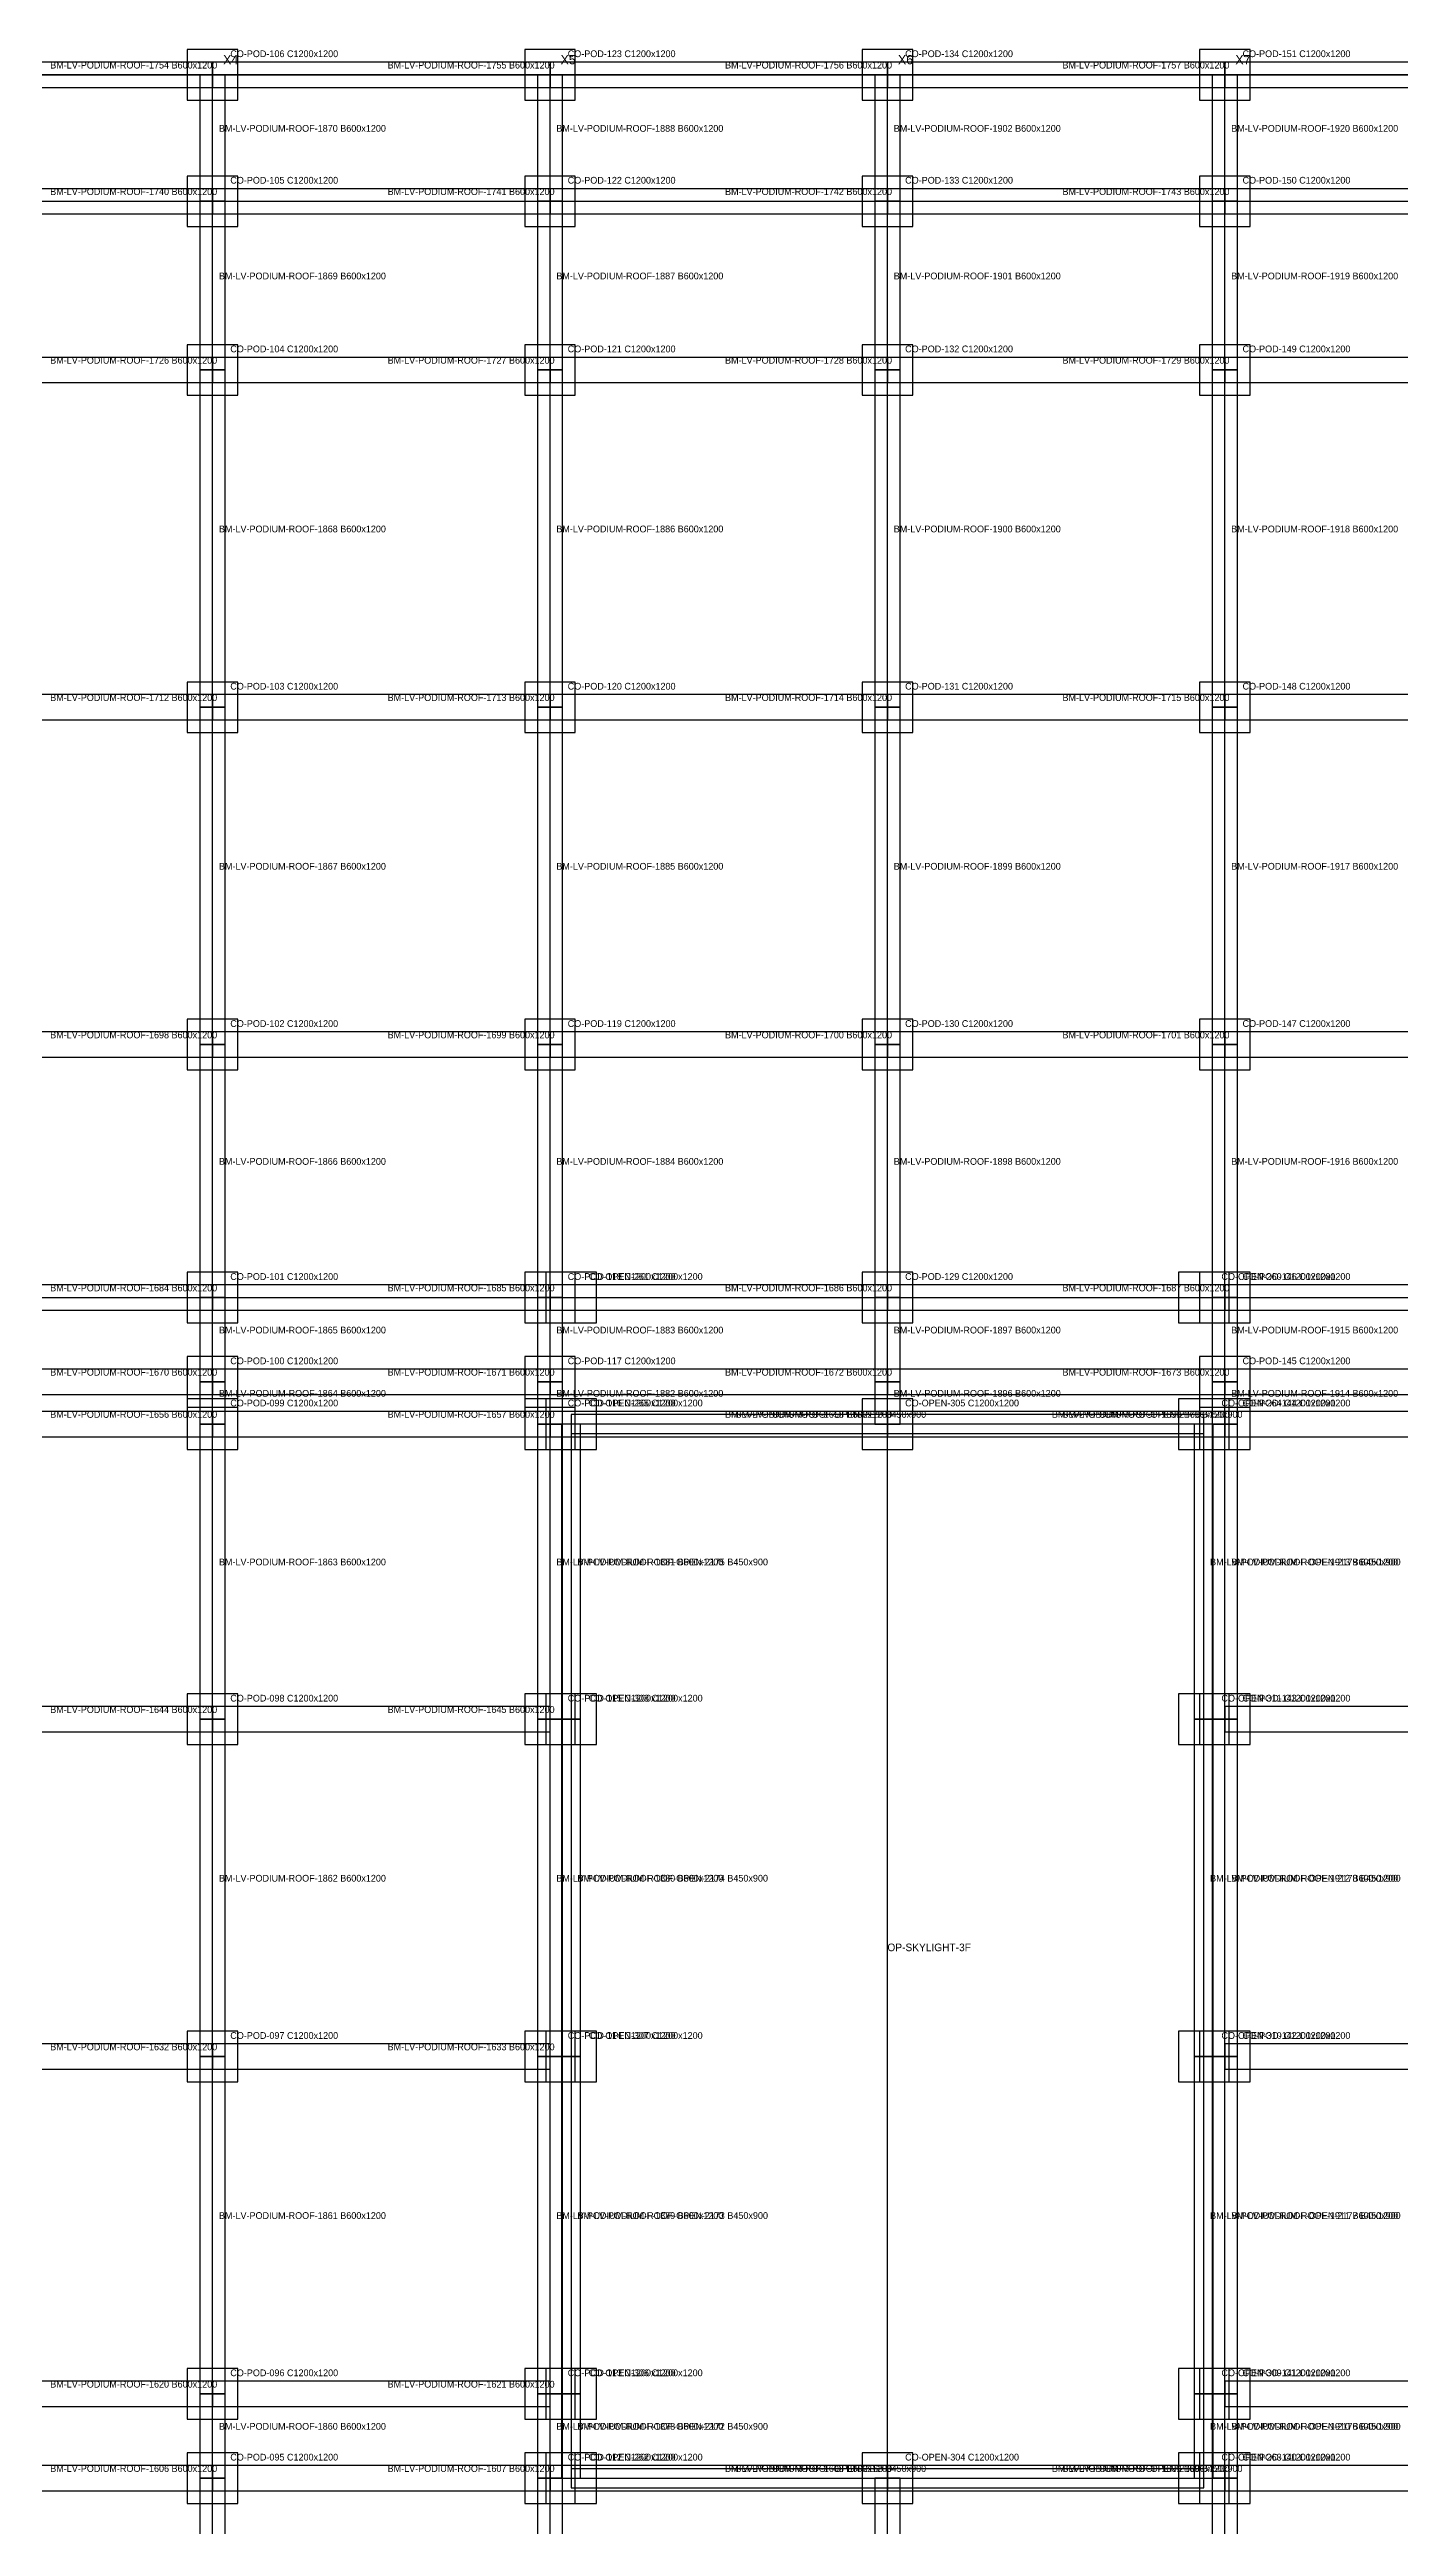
# Model space of a CAD drawing. Header units: millimetres. Extents: x -600 to 227101, y -254450 to 109948.
# Drawn here: x 151134 to 183164, y -83144 to -24400 of the extents above; entities that cross this region are included whole.
import ezdxf

# ---------------------------------------------------------------- set-up
doc = ezdxf.new("R2010")
doc.units = ezdxf.units.MM
for name, color, linetype in [('LV-PODIUM-ROOF_BEAM', 5, 'Continuous'), ('LV-PODIUM-ROOF_COLUMN', 1, 'Continuous'), ('LV-PODIUM-ROOF_GRID', 8, 'Continuous'), ('LV-PODIUM-ROOF_OPENING', 2, 'Continuous'), ('LV-PODIUM-ROOF_SLAB', 7, 'Continuous'), ('TEXT', 7, 'Continuous')]:
    doc.layers.add(name, color=color, linetype=linetype)

msp = doc.modelspace()

# ---------------------------------------------------------------- linework, layer by layer
at = {"layer": 'LV-PODIUM-ROOF_BEAM'}
for points in [[(147000, -24700), (147000, -25300), (155000, -25300), (155000, -24700), (147000, -24700)], [(154700, -28000), (155300, -28000), (155300, -25000), (154700, -25000), (154700, -28000)], [(155000, -24700), (155000, -25300), (163000, -25300), (163000, -24700), (155000, -24700)], [(162700, -28000), (163300, -28000), (163300, -25000), (162700, -25000), (162700, -28000)], [(163000, -24700), (163000, -25300), (171000, -25300), (171000, -24700), (163000, -24700)], [(170700, -28000), (171300, -28000), (171300, -25000), (170700, -25000), (170700, -28000)], [(171000, -24700), (171000, -25300), (179000, -25300), (179000, -24700), (171000, -24700)], [(178700, -28000), (179300, -28000), (179300, -25000), (178700, -25000), (178700, -28000)], [(179000, -24700), (179000, -25300), (187000, -25300), (187000, -24700), (179000, -24700)], [(147000, -27700), (147000, -28300), (155000, -28300), (155000, -27700), (147000, -27700)], [(154700, -32000), (155300, -32000), (155300, -28000), (154700, -28000), (154700, -32000)], [(155000, -27700), (155000, -28300), (163000, -28300), (163000, -27700), (155000, -27700)], [(162700, -32000), (163300, -32000), (163300, -28000), (162700, -28000), (162700, -32000)], [(163000, -27700), (163000, -28300), (171000, -28300), (171000, -27700), (163000, -27700)], [(170700, -32000), (171300, -32000), (171300, -28000), (170700, -28000), (170700, -32000)], [(171000, -27700), (171000, -28300), (179000, -28300), (179000, -27700), (171000, -27700)], [(178700, -32000), (179300, -32000), (179300, -28000), (178700, -28000), (178700, -32000)], [(179000, -27700), (179000, -28300), (187000, -28300), (187000, -27700), (179000, -27700)], [(147000, -31700), (147000, -32300), (155000, -32300), (155000, -31700), (147000, -31700)], [(155000, -31700), (155000, -32300), (163000, -32300), (163000, -31700), (155000, -31700)], [(163000, -31700), (163000, -32300), (171000, -32300), (171000, -31700), (163000, -31700)], [(171000, -31700), (171000, -32300), (179000, -32300), (179000, -31700), (171000, -31700)], [(179000, -31700), (179000, -32300), (187000, -32300), (187000, -31700), (179000, -31700)], [(154700, -40000), (155300, -40000), (155300, -32000), (154700, -32000), (154700, -40000)], [(162700, -40000), (163300, -40000), (163300, -32000), (162700, -32000), (162700, -40000)], [(170700, -40000), (171300, -40000), (171300, -32000), (170700, -32000), (170700, -40000)], [(178700, -40000), (179300, -40000), (179300, -32000), (178700, -32000), (178700, -40000)], [(147000, -39700), (147000, -40300), (155000, -40300), (155000, -39700), (147000, -39700)], [(155000, -39700), (155000, -40300), (163000, -40300), (163000, -39700), (155000, -39700)], [(163000, -39700), (163000, -40300), (171000, -40300), (171000, -39700), (163000, -39700)], [(171000, -39700), (171000, -40300), (179000, -40300), (179000, -39700), (171000, -39700)], [(179000, -39700), (179000, -40300), (187000, -40300), (187000, -39700), (179000, -39700)], [(154700, -48000), (155300, -48000), (155300, -40000), (154700, -40000), (154700, -48000)], [(162700, -48000), (163300, -48000), (163300, -40000), (162700, -40000), (162700, -48000)], [(170700, -48000), (171300, -48000), (171300, -40000), (170700, -40000), (170700, -48000)], [(178700, -48000), (179300, -48000), (179300, -40000), (178700, -40000), (178700, -48000)], [(147000, -47700), (147000, -48300), (155000, -48300), (155000, -47700), (147000, -47700)], [(154700, -54000), (155300, -54000), (155300, -48000), (154700, -48000), (154700, -54000)], [(155000, -47700), (155000, -48300), (163000, -48300), (163000, -47700), (155000, -47700)], [(162700, -54000), (163300, -54000), (163300, -48000), (162700, -48000), (162700, -54000)], [(163000, -47700), (163000, -48300), (171000, -48300), (171000, -47700), (163000, -47700)], [(170700, -54000), (171300, -54000), (171300, -48000), (170700, -48000), (170700, -54000)], [(171000, -47700), (171000, -48300), (179000, -48300), (179000, -47700), (171000, -47700)], [(178700, -54000), (179300, -54000), (179300, -48000), (178700, -48000), (178700, -54000)], [(179000, -47700), (179000, -48300), (187000, -48300), (187000, -47700), (179000, -47700)], [(147000, -53700), (147000, -54300), (155000, -54300), (155000, -53700), (147000, -53700)], [(154700, -56000), (155300, -56000), (155300, -54000), (154700, -54000), (154700, -56000)], [(155000, -53700), (155000, -54300), (163000, -54300), (163000, -53700), (155000, -53700)], [(162700, -56000), (163300, -56000), (163300, -54000), (162700, -54000), (162700, -56000)], [(163000, -53700), (163000, -54300), (171000, -54300), (171000, -53700), (163000, -53700)], [(170700, -56000), (171300, -56000), (171300, -54000), (170700, -54000), (170700, -56000)], [(171000, -53700), (171000, -54300), (179000, -54300), (179000, -53700), (171000, -53700)], [(178700, -56000), (179300, -56000), (179300, -54000), (178700, -54000), (178700, -56000)], [(179000, -53700), (179000, -54300), (187000, -54300), (187000, -53700), (179000, -53700)], [(147000, -55700), (147000, -56300), (155000, -56300), (155000, -55700), (147000, -55700)], [(155000, -55700), (155000, -56300), (163000, -56300), (163000, -55700), (155000, -55700)], [(163000, -55700), (163000, -56300), (171000, -56300), (171000, -55700), (163000, -55700)], [(171000, -55700), (171000, -56300), (179000, -56300), (179000, -55700), (171000, -55700)], [(179000, -55700), (179000, -56300), (187000, -56300), (187000, -55700), (179000, -55700)], [(154700, -57000), (155300, -57000), (155300, -56000), (154700, -56000), (154700, -57000)], [(162700, -57000), (163300, -57000), (163300, -56000), (162700, -56000), (162700, -57000)], [(170700, -57000), (171300, -57000), (171300, -56000), (170700, -56000), (170700, -57000)], [(178700, -57000), (179300, -57000), (179300, -56000), (178700, -56000), (178700, -57000)], [(147000, -56700), (147000, -57300), (155000, -57300), (155000, -56700), (147000, -56700)], [(155000, -56700), (155000, -57300), (163000, -57300), (163000, -56700), (155000, -56700)], [(163000, -56700), (163000, -57300), (171000, -57300), (171000, -56700), (163000, -56700)], [(163500, -56775), (163500, -57225), (171000, -57225), (171000, -56775), (163500, -56775)], [(171000, -56700), (171000, -57300), (179000, -57300), (179000, -56700), (171000, -56700)], [(171000, -56775), (171000, -57225), (178500, -57225), (178500, -56775), (171000, -56775)], [(179000, -56700), (179000, -57300), (187000, -57300), (187000, -56700), (179000, -56700)], [(154700, -64000), (155300, -64000), (155300, -57000), (154700, -57000), (154700, -64000)], [(162700, -64000), (163300, -64000), (163300, -57000), (162700, -57000), (162700, -64000)], [(163275, -64000), (163725, -64000), (163725, -57000), (163275, -57000), (163275, -64000)], [(178275, -64000), (178725, -64000), (178725, -57000), (178275, -57000), (178275, -64000)], [(178700, -64000), (179300, -64000), (179300, -57000), (178700, -57000), (178700, -64000)], [(147000, -63700), (147000, -64300), (155000, -64300), (155000, -63700), (147000, -63700)], [(154700, -72000), (155300, -72000), (155300, -64000), (154700, -64000), (154700, -72000)], [(155000, -63700), (155000, -64300), (163000, -64300), (163000, -63700), (155000, -63700)], [(162700, -72000), (163300, -72000), (163300, -64000), (162700, -64000), (162700, -72000)], [(163275, -72000), (163725, -72000), (163725, -64000), (163275, -64000), (163275, -72000)], [(178275, -72000), (178725, -72000), (178725, -64000), (178275, -64000), (178275, -72000)], [(178700, -72000), (179300, -72000), (179300, -64000), (178700, -64000), (178700, -72000)], [(179000, -63700), (179000, -64300), (187000, -64300), (187000, -63700), (179000, -63700)], [(147000, -71700), (147000, -72300), (155000, -72300), (155000, -71700), (147000, -71700)], [(154700, -80000), (155300, -80000), (155300, -72000), (154700, -72000), (154700, -80000)], [(155000, -71700), (155000, -72300), (163000, -72300), (163000, -71700), (155000, -71700)], [(162700, -80000), (163300, -80000), (163300, -72000), (162700, -72000), (162700, -80000)], [(163275, -80000), (163725, -80000), (163725, -72000), (163275, -72000), (163275, -80000)], [(178275, -80000), (178725, -80000), (178725, -72000), (178275, -72000), (178275, -80000)], [(178700, -80000), (179300, -80000), (179300, -72000), (178700, -72000), (178700, -80000)], [(179000, -71700), (179000, -72300), (187000, -72300), (187000, -71700), (179000, -71700)], [(147000, -79700), (147000, -80300), (155000, -80300), (155000, -79700), (147000, -79700)], [(155000, -79700), (155000, -80300), (163000, -80300), (163000, -79700), (155000, -79700)], [(179000, -79700), (179000, -80300), (187000, -80300), (187000, -79700), (179000, -79700)], [(154700, -82000), (155300, -82000), (155300, -80000), (154700, -80000), (154700, -82000)], [(162700, -82000), (163300, -82000), (163300, -80000), (162700, -80000), (162700, -82000)], [(163275, -82000), (163725, -82000), (163725, -80000), (163275, -80000), (163275, -82000)], [(178275, -82000), (178725, -82000), (178725, -80000), (178275, -80000), (178275, -82000)], [(178700, -82000), (179300, -82000), (179300, -80000), (178700, -80000), (178700, -82000)], [(147000, -81700), (147000, -82300), (155000, -82300), (155000, -81700), (147000, -81700)], [(154700, -86000), (155300, -86000), (155300, -82000), (154700, -82000), (154700, -86000)], [(155000, -81700), (155000, -82300), (163000, -82300), (163000, -81700), (155000, -81700)], [(162700, -86000), (163300, -86000), (163300, -82000), (162700, -82000), (162700, -86000)], [(163000, -81700), (163000, -82300), (171000, -82300), (171000, -81700), (163000, -81700)], [(163500, -81775), (163500, -82225), (171000, -82225), (171000, -81775), (163500, -81775)], [(170700, -86000), (171300, -86000), (171300, -82000), (170700, -82000), (170700, -86000)], [(171000, -81700), (171000, -82300), (179000, -82300), (179000, -81700), (171000, -81700)], [(171000, -81775), (171000, -82225), (178500, -82225), (178500, -81775), (171000, -81775)], [(178700, -86000), (179300, -86000), (179300, -82000), (178700, -82000), (178700, -86000)], [(179000, -81700), (179000, -82300), (187000, -82300), (187000, -81700), (179000, -81700)]]:
    msp.add_lwpolyline(points, close=True, dxfattribs=at)
at = {"layer": 'LV-PODIUM-ROOF_COLUMN'}
for points in [[(154400, -25600), (155600, -25600), (155600, -24400), (154400, -24400), (154400, -25600)], [(162400, -25600), (163600, -25600), (163600, -24400), (162400, -24400), (162400, -25600)], [(170400, -25600), (171600, -25600), (171600, -24400), (170400, -24400), (170400, -25600)], [(178400, -25600), (179600, -25600), (179600, -24400), (178400, -24400), (178400, -25600)], [(154400, -28600), (155600, -28600), (155600, -27400), (154400, -27400), (154400, -28600)], [(162400, -28600), (163600, -28600), (163600, -27400), (162400, -27400), (162400, -28600)], [(170400, -28600), (171600, -28600), (171600, -27400), (170400, -27400), (170400, -28600)], [(178400, -28600), (179600, -28600), (179600, -27400), (178400, -27400), (178400, -28600)], [(154400, -32600), (155600, -32600), (155600, -31400), (154400, -31400), (154400, -32600)], [(162400, -32600), (163600, -32600), (163600, -31400), (162400, -31400), (162400, -32600)], [(170400, -32600), (171600, -32600), (171600, -31400), (170400, -31400), (170400, -32600)], [(178400, -32600), (179600, -32600), (179600, -31400), (178400, -31400), (178400, -32600)], [(154400, -40600), (155600, -40600), (155600, -39400), (154400, -39400), (154400, -40600)], [(162400, -40600), (163600, -40600), (163600, -39400), (162400, -39400), (162400, -40600)], [(170400, -40600), (171600, -40600), (171600, -39400), (170400, -39400), (170400, -40600)], [(178400, -40600), (179600, -40600), (179600, -39400), (178400, -39400), (178400, -40600)], [(154400, -48600), (155600, -48600), (155600, -47400), (154400, -47400), (154400, -48600)], [(162400, -48600), (163600, -48600), (163600, -47400), (162400, -47400), (162400, -48600)], [(170400, -48600), (171600, -48600), (171600, -47400), (170400, -47400), (170400, -48600)], [(178400, -48600), (179600, -48600), (179600, -47400), (178400, -47400), (178400, -48600)], [(154400, -54600), (155600, -54600), (155600, -53400), (154400, -53400), (154400, -54600)], [(162400, -54600), (163600, -54600), (163600, -53400), (162400, -53400), (162400, -54600)], [(162900, -54600), (164100, -54600), (164100, -53400), (162900, -53400), (162900, -54600)], [(170400, -54600), (171600, -54600), (171600, -53400), (170400, -53400), (170400, -54600)], [(177900, -54600), (179100, -54600), (179100, -53400), (177900, -53400), (177900, -54600)], [(178400, -54600), (179600, -54600), (179600, -53400), (178400, -53400), (178400, -54600)], [(154400, -56600), (155600, -56600), (155600, -55400), (154400, -55400), (154400, -56600)], [(162400, -56600), (163600, -56600), (163600, -55400), (162400, -55400), (162400, -56600)], [(178400, -56600), (179600, -56600), (179600, -55400), (178400, -55400), (178400, -56600)], [(154400, -57600), (155600, -57600), (155600, -56400), (154400, -56400), (154400, -57600)], [(162400, -57600), (163600, -57600), (163600, -56400), (162400, -56400), (162400, -57600)], [(162900, -57600), (164100, -57600), (164100, -56400), (162900, -56400), (162900, -57600)], [(170400, -57600), (171600, -57600), (171600, -56400), (170400, -56400), (170400, -57600)], [(177900, -57600), (179100, -57600), (179100, -56400), (177900, -56400), (177900, -57600)], [(178400, -57600), (179600, -57600), (179600, -56400), (178400, -56400), (178400, -57600)], [(154400, -64600), (155600, -64600), (155600, -63400), (154400, -63400), (154400, -64600)], [(162400, -64600), (163600, -64600), (163600, -63400), (162400, -63400), (162400, -64600)], [(162900, -64600), (164100, -64600), (164100, -63400), (162900, -63400), (162900, -64600)], [(177900, -64600), (179100, -64600), (179100, -63400), (177900, -63400), (177900, -64600)], [(178400, -64600), (179600, -64600), (179600, -63400), (178400, -63400), (178400, -64600)], [(154400, -72600), (155600, -72600), (155600, -71400), (154400, -71400), (154400, -72600)], [(162400, -72600), (163600, -72600), (163600, -71400), (162400, -71400), (162400, -72600)], [(162900, -72600), (164100, -72600), (164100, -71400), (162900, -71400), (162900, -72600)], [(177900, -72600), (179100, -72600), (179100, -71400), (177900, -71400), (177900, -72600)], [(178400, -72600), (179600, -72600), (179600, -71400), (178400, -71400), (178400, -72600)], [(154400, -80600), (155600, -80600), (155600, -79400), (154400, -79400), (154400, -80600)], [(162400, -80600), (163600, -80600), (163600, -79400), (162400, -79400), (162400, -80600)], [(162900, -80600), (164100, -80600), (164100, -79400), (162900, -79400), (162900, -80600)], [(177900, -80600), (179100, -80600), (179100, -79400), (177900, -79400), (177900, -80600)], [(178400, -80600), (179600, -80600), (179600, -79400), (178400, -79400), (178400, -80600)], [(154400, -82600), (155600, -82600), (155600, -81400), (154400, -81400), (154400, -82600)], [(162400, -82600), (163600, -82600), (163600, -81400), (162400, -81400), (162400, -82600)], [(162900, -82600), (164100, -82600), (164100, -81400), (162900, -81400), (162900, -82600)], [(170400, -82600), (171600, -82600), (171600, -81400), (170400, -81400), (170400, -82600)], [(177900, -82600), (179100, -82600), (179100, -81400), (177900, -81400), (177900, -82600)], [(178400, -82600), (179600, -82600), (179600, -81400), (178400, -81400), (178400, -82600)]]:
    msp.add_lwpolyline(points, close=True, dxfattribs=at)
at = {"layer": 'LV-PODIUM-ROOF_GRID'}
for points in [[(119000, -25000), (223000, -25000)], [(155000, -127000), (155000, -25000)], [(163000, -127000), (163000, -25000)], [(171000, -127000), (171000, -25000)], [(179000, -127000), (179000, -25000)], [(119000, -28000), (223000, -28000)], [(119000, -54000), (223000, -54000)]]:
    msp.add_lwpolyline(points, dxfattribs=at)
at = {"layer": 'LV-PODIUM-ROOF_OPENING'}
msp.add_lwpolyline([(163500, -82000), (178500, -82000), (178500, -57000), (163500, -57000), (163500, -82000)], close=True, dxfattribs=at)
at = {"layer": 'LV-PODIUM-ROOF_SLAB'}
msp.add_lwpolyline([(119000, -127000), (223000, -127000), (223000, -25000), (119000, -25000), (119000, -127000)], close=True, dxfattribs=at)

# ---------------------------------------------------------------- texts
at = {"layer": 'TEXT'}
for s, height, p in [('X4', 220, (155250, -24750)), ('CO-POD-106 C1200x1200', 160, (155420, -24580)), ('X5', 220, (163250, -24750)), ('CO-POD-123 C1200x1200', 160, (163420, -24580)), ('X6', 220, (171250, -24750)), ('CO-POD-134 C1200x1200', 160, (171420, -24580)), ('X7', 220, (179250, -24750)), ('CO-POD-151 C1200x1200', 160, (179420, -24580)), ('BM-LV-PODIUM-ROOF-1754 B600x1200', 160, (151150, -24850)), ('BM-LV-PODIUM-ROOF-1755 B600x1200', 160, (159150, -24850)), ('BM-LV-PODIUM-ROOF-1756 B600x1200', 160, (167150, -24850)), ('BM-LV-PODIUM-ROOF-1757 B600x1200', 160, (175150, -24850)), ('BM-LV-PODIUM-ROOF-1870 B600x1200', 160, (155150, -26350)), ('BM-LV-PODIUM-ROOF-1888 B600x1200', 160, (163150, -26350)), ('BM-LV-PODIUM-ROOF-1902 B600x1200', 160, (171150, -26350)), ('BM-LV-PODIUM-ROOF-1920 B600x1200', 160, (179150, -26350)), ('CO-POD-105 C1200x1200', 160, (155420, -27580)), ('CO-POD-122 C1200x1200', 160, (163420, -27580)), ('CO-POD-133 C1200x1200', 160, (171420, -27580)), ('CO-POD-150 C1200x1200', 160, (179420, -27580)), ('BM-LV-PODIUM-ROOF-1740 B600x1200', 160, (151150, -27850)), ('BM-LV-PODIUM-ROOF-1741 B600x1200', 160, (159150, -27850)), ('BM-LV-PODIUM-ROOF-1742 B600x1200', 160, (167150, -27850)), ('BM-LV-PODIUM-ROOF-1743 B600x1200', 160, (175150, -27850)), ('BM-LV-PODIUM-ROOF-1869 B600x1200', 160, (155150, -29850)), ('BM-LV-PODIUM-ROOF-1887 B600x1200', 160, (163150, -29850)), ('BM-LV-PODIUM-ROOF-1901 B600x1200', 160, (171150, -29850)), ('BM-LV-PODIUM-ROOF-1919 B600x1200', 160, (179150, -29850)), ('BM-LV-PODIUM-ROOF-1726 B600x1200', 160, (151150, -31850)), ('CO-POD-104 C1200x1200', 160, (155420, -31580)), ('BM-LV-PODIUM-ROOF-1727 B600x1200', 160, (159150, -31850)), ('CO-POD-121 C1200x1200', 160, (163420, -31580)), ('BM-LV-PODIUM-ROOF-1728 B600x1200', 160, (167150, -31850)), ('CO-POD-132 C1200x1200', 160, (171420, -31580)), ('BM-LV-PODIUM-ROOF-1729 B600x1200', 160, (175150, -31850)), ('CO-POD-149 C1200x1200', 160, (179420, -31580)), ('BM-LV-PODIUM-ROOF-1868 B600x1200', 160, (155150, -35850)), ('BM-LV-PODIUM-ROOF-1886 B600x1200', 160, (163150, -35850)), ('BM-LV-PODIUM-ROOF-1900 B600x1200', 160, (171150, -35850)), ('BM-LV-PODIUM-ROOF-1918 B600x1200', 160, (179150, -35850)), ('BM-LV-PODIUM-ROOF-1712 B600x1200', 160, (151150, -39850)), ('CO-POD-103 C1200x1200', 160, (155420, -39580)), ('BM-LV-PODIUM-ROOF-1713 B600x1200', 160, (159150, -39850)), ('CO-POD-120 C1200x1200', 160, (163420, -39580)), ('BM-LV-PODIUM-ROOF-1714 B600x1200', 160, (167150, -39850)), ('CO-POD-131 C1200x1200', 160, (171420, -39580)), ('BM-LV-PODIUM-ROOF-1715 B600x1200', 160, (175150, -39850)), ('CO-POD-148 C1200x1200', 160, (179420, -39580)), ('BM-LV-PODIUM-ROOF-1867 B600x1200', 160, (155150, -43850)), ('BM-LV-PODIUM-ROOF-1885 B600x1200', 160, (163150, -43850)), ('BM-LV-PODIUM-ROOF-1899 B600x1200', 160, (171150, -43850)), ('BM-LV-PODIUM-ROOF-1917 B600x1200', 160, (179150, -43850)), ('CO-POD-102 C1200x1200', 160, (155420, -47580)), ('CO-POD-119 C1200x1200', 160, (163420, -47580)), ('CO-POD-130 C1200x1200', 160, (171420, -47580)), ('CO-POD-147 C1200x1200', 160, (179420, -47580)), ('BM-LV-PODIUM-ROOF-1698 B600x1200', 160, (151150, -47850)), ('BM-LV-PODIUM-ROOF-1699 B600x1200', 160, (159150, -47850)), ('BM-LV-PODIUM-ROOF-1700 B600x1200', 160, (167150, -47850)), ('BM-LV-PODIUM-ROOF-1701 B600x1200', 160, (175150, -47850)), ('BM-LV-PODIUM-ROOF-1866 B600x1200', 160, (155150, -50850)), ('BM-LV-PODIUM-ROOF-1884 B600x1200', 160, (163150, -50850)), ('BM-LV-PODIUM-ROOF-1898 B600x1200', 160, (171150, -50850)), ('BM-LV-PODIUM-ROOF-1916 B600x1200', 160, (179150, -50850)), ('CO-POD-101 C1200x1200', 160, (155420, -53580)), ('CO-POD-118 C1200x1200', 160, (163420, -53580)), ('CO-OPEN-261 C1200x1200', 160, (163920, -53580)), ('CO-POD-129 C1200x1200', 160, (171420, -53580)), ('CO-OPEN-260 C1200x1200', 160, (178920, -53580)), ('CO-POD-146 C1200x1200', 160, (179420, -53580)), ('BM-LV-PODIUM-ROOF-1684 B600x1200', 160, (151150, -53850)), ('BM-LV-PODIUM-ROOF-1685 B600x1200', 160, (159150, -53850)), ('BM-LV-PODIUM-ROOF-1686 B600x1200', 160, (167150, -53850)), ('BM-LV-PODIUM-ROOF-1687 B600x1200', 160, (175150, -53850)), ('BM-LV-PODIUM-ROOF-1865 B600x1200', 160, (155150, -54850)), ('BM-LV-PODIUM-ROOF-1883 B600x1200', 160, (163150, -54850)), ('BM-LV-PODIUM-ROOF-1897 B600x1200', 160, (171150, -54850)), ('BM-LV-PODIUM-ROOF-1915 B600x1200', 160, (179150, -54850)), ('BM-LV-PODIUM-ROOF-1670 B600x1200', 160, (151150, -55850)), ('CO-POD-100 C1200x1200', 160, (155420, -55580)), ('BM-LV-PODIUM-ROOF-1671 B600x1200', 160, (159150, -55850)), ('CO-POD-117 C1200x1200', 160, (163420, -55580)), ('BM-LV-PODIUM-ROOF-1672 B600x1200', 160, (167150, -55850)), ('BM-LV-PODIUM-ROOF-1673 B600x1200', 160, (175150, -55850)), ('CO-POD-145 C1200x1200', 160, (179420, -55580)), ('BM-LV-PODIUM-ROOF-1864 B600x1200', 160, (155150, -56350)), ('BM-LV-PODIUM-ROOF-1882 B600x1200', 160, (163150, -56350)), ('BM-LV-PODIUM-ROOF-1896 B600x1200', 160, (171150, -56350)), ('BM-LV-PODIUM-ROOF-1914 B600x1200', 160, (179150, -56350)), ('BM-LV-PODIUM-ROOF-1656 B600x1200', 160, (151150, -56850)), ('CO-POD-099 C1200x1200', 160, (155420, -56580)), ('BM-LV-PODIUM-ROOF-1657 B600x1200', 160, (159150, -56850)), ('CO-POD-116 C1200x1200', 160, (163420, -56580)), ('CO-OPEN-265 C1200x1200', 160, (163920, -56580)), ('BM-LV-PODIUM-ROOF-1658 B600x1200', 160, (167150, -56850)), ('BM-LV-PODIUM-ROOF-OPEN-2170 B450x900', 160, (167400, -56850)), ('CO-OPEN-305 C1200x1200', 160, (171420, -56580)), ('BM-LV-PODIUM-ROOF-OPEN-2171 B450x900', 160, (174900, -56850)), ('BM-LV-PODIUM-ROOF-1659 B600x1200', 160, (175150, -56850)), ('CO-OPEN-264 C1200x1200', 160, (178920, -56580)), ('CO-POD-144 C1200x1200', 160, (179420, -56580)), ('BM-LV-PODIUM-ROOF-1863 B600x1200', 160, (155150, -60350)), ('BM-LV-PODIUM-ROOF-1881 B600x1200', 160, (163150, -60350)), ('BM-LV-PODIUM-ROOF-OPEN-2175 B450x900', 160, (163650, -60350)), ('BM-LV-PODIUM-ROOF-OPEN-2179 B450x900', 160, (178650, -60350)), ('BM-LV-PODIUM-ROOF-1913 B600x1200', 160, (179150, -60350)), ('CO-POD-098 C1200x1200', 160, (155420, -63580)), ('CO-POD-115 C1200x1200', 160, (163420, -63580)), ('CO-OPEN-308 C1200x1200', 160, (163920, -63580)), ('CO-OPEN-311 C1200x1200', 160, (178920, -63580)), ('CO-POD-143 C1200x1200', 160, (179420, -63580)), ('BM-LV-PODIUM-ROOF-1644 B600x1200', 160, (151150, -63850)), ('BM-LV-PODIUM-ROOF-1645 B600x1200', 160, (159150, -63850)), ('BM-LV-PODIUM-ROOF-1862 B600x1200', 160, (155150, -67850)), ('BM-LV-PODIUM-ROOF-1880 B600x1200', 160, (163150, -67850)), ('BM-LV-PODIUM-ROOF-OPEN-2174 B450x900', 160, (163650, -67850)), ('BM-LV-PODIUM-ROOF-OPEN-2178 B450x900', 160, (178650, -67850)), ('BM-LV-PODIUM-ROOF-1912 B600x1200', 160, (179150, -67850)), ('OP-SKYLIGHT-3F', 180, (171000, -69500)), ('CO-POD-097 C1200x1200', 160, (155420, -71580)), ('CO-POD-114 C1200x1200', 160, (163420, -71580)), ('CO-OPEN-307 C1200x1200', 160, (163920, -71580)), ('CO-OPEN-310 C1200x1200', 160, (178920, -71580)), ('CO-POD-142 C1200x1200', 160, (179420, -71580)), ('BM-LV-PODIUM-ROOF-1632 B600x1200', 160, (151150, -71850)), ('BM-LV-PODIUM-ROOF-1633 B600x1200', 160, (159150, -71850)), ('BM-LV-PODIUM-ROOF-1861 B600x1200', 160, (155150, -75850)), ('BM-LV-PODIUM-ROOF-1879 B600x1200', 160, (163150, -75850)), ('BM-LV-PODIUM-ROOF-OPEN-2173 B450x900', 160, (163650, -75850)), ('BM-LV-PODIUM-ROOF-OPEN-2177 B450x900', 160, (178650, -75850)), ('BM-LV-PODIUM-ROOF-1911 B600x1200', 160, (179150, -75850)), ('BM-LV-PODIUM-ROOF-1620 B600x1200', 160, (151150, -79850)), ('CO-POD-096 C1200x1200', 160, (155420, -79580)), ('BM-LV-PODIUM-ROOF-1621 B600x1200', 160, (159150, -79850)), ('CO-POD-113 C1200x1200', 160, (163420, -79580)), ('CO-OPEN-306 C1200x1200', 160, (163920, -79580)), ('CO-OPEN-309 C1200x1200', 160, (178920, -79580)), ('CO-POD-141 C1200x1200', 160, (179420, -79580)), ('BM-LV-PODIUM-ROOF-1860 B600x1200', 160, (155150, -80850)), ('BM-LV-PODIUM-ROOF-1878 B600x1200', 160, (163150, -80850)), ('BM-LV-PODIUM-ROOF-OPEN-2172 B450x900', 160, (163650, -80850)), ('BM-LV-PODIUM-ROOF-OPEN-2176 B450x900', 160, (178650, -80850)), ('BM-LV-PODIUM-ROOF-1910 B600x1200', 160, (179150, -80850)), ('CO-POD-095 C1200x1200', 160, (155420, -81580)), ('CO-POD-112 C1200x1200', 160, (163420, -81580)), ('CO-OPEN-262 C1200x1200', 160, (163920, -81580)), ('CO-OPEN-304 C1200x1200', 160, (171420, -81580)), ('CO-OPEN-263 C1200x1200', 160, (178920, -81580)), ('CO-POD-140 C1200x1200', 160, (179420, -81580)), ('BM-LV-PODIUM-ROOF-1606 B600x1200', 160, (151150, -81850)), ('BM-LV-PODIUM-ROOF-1607 B600x1200', 160, (159150, -81850)), ('BM-LV-PODIUM-ROOF-1608 B600x1200', 160, (167150, -81850)), ('BM-LV-PODIUM-ROOF-OPEN-2168 B450x900', 160, (167400, -81850)), ('BM-LV-PODIUM-ROOF-OPEN-2169 B450x900', 160, (174900, -81850)), ('BM-LV-PODIUM-ROOF-1609 B600x1200', 160, (175150, -81850))]:
    msp.add_text(s, height=height, dxfattribs=at).set_placement(p)

doc.saveas('drawing.dxf')
